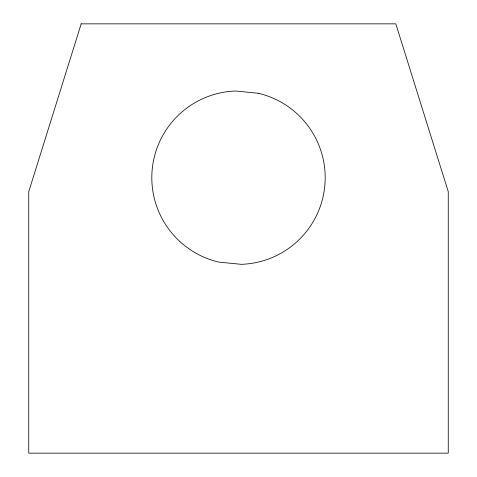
<?xml version="1.0" encoding="UTF-8"?>
<svg xmlns="http://www.w3.org/2000/svg" width="477" height="477" viewBox="0 0 477 477"><rect width="100%" height="100%" fill="white"/><g stroke="black" fill="none" stroke-linecap="round" stroke-linejoin="round"><path stroke-width="0.72" d="M81.185 23.85L28.745 191.653L28.745 453.15L448.255 453.15L448.255 191.653L395.815 23.85L81.185 23.85M258.188 93.236L235.662 91.018A86.701 86.701 0 0 0 218.812 262.106L241.338 264.324A86.701 86.701 0 0 0 258.188 93.236"/></g></svg>
